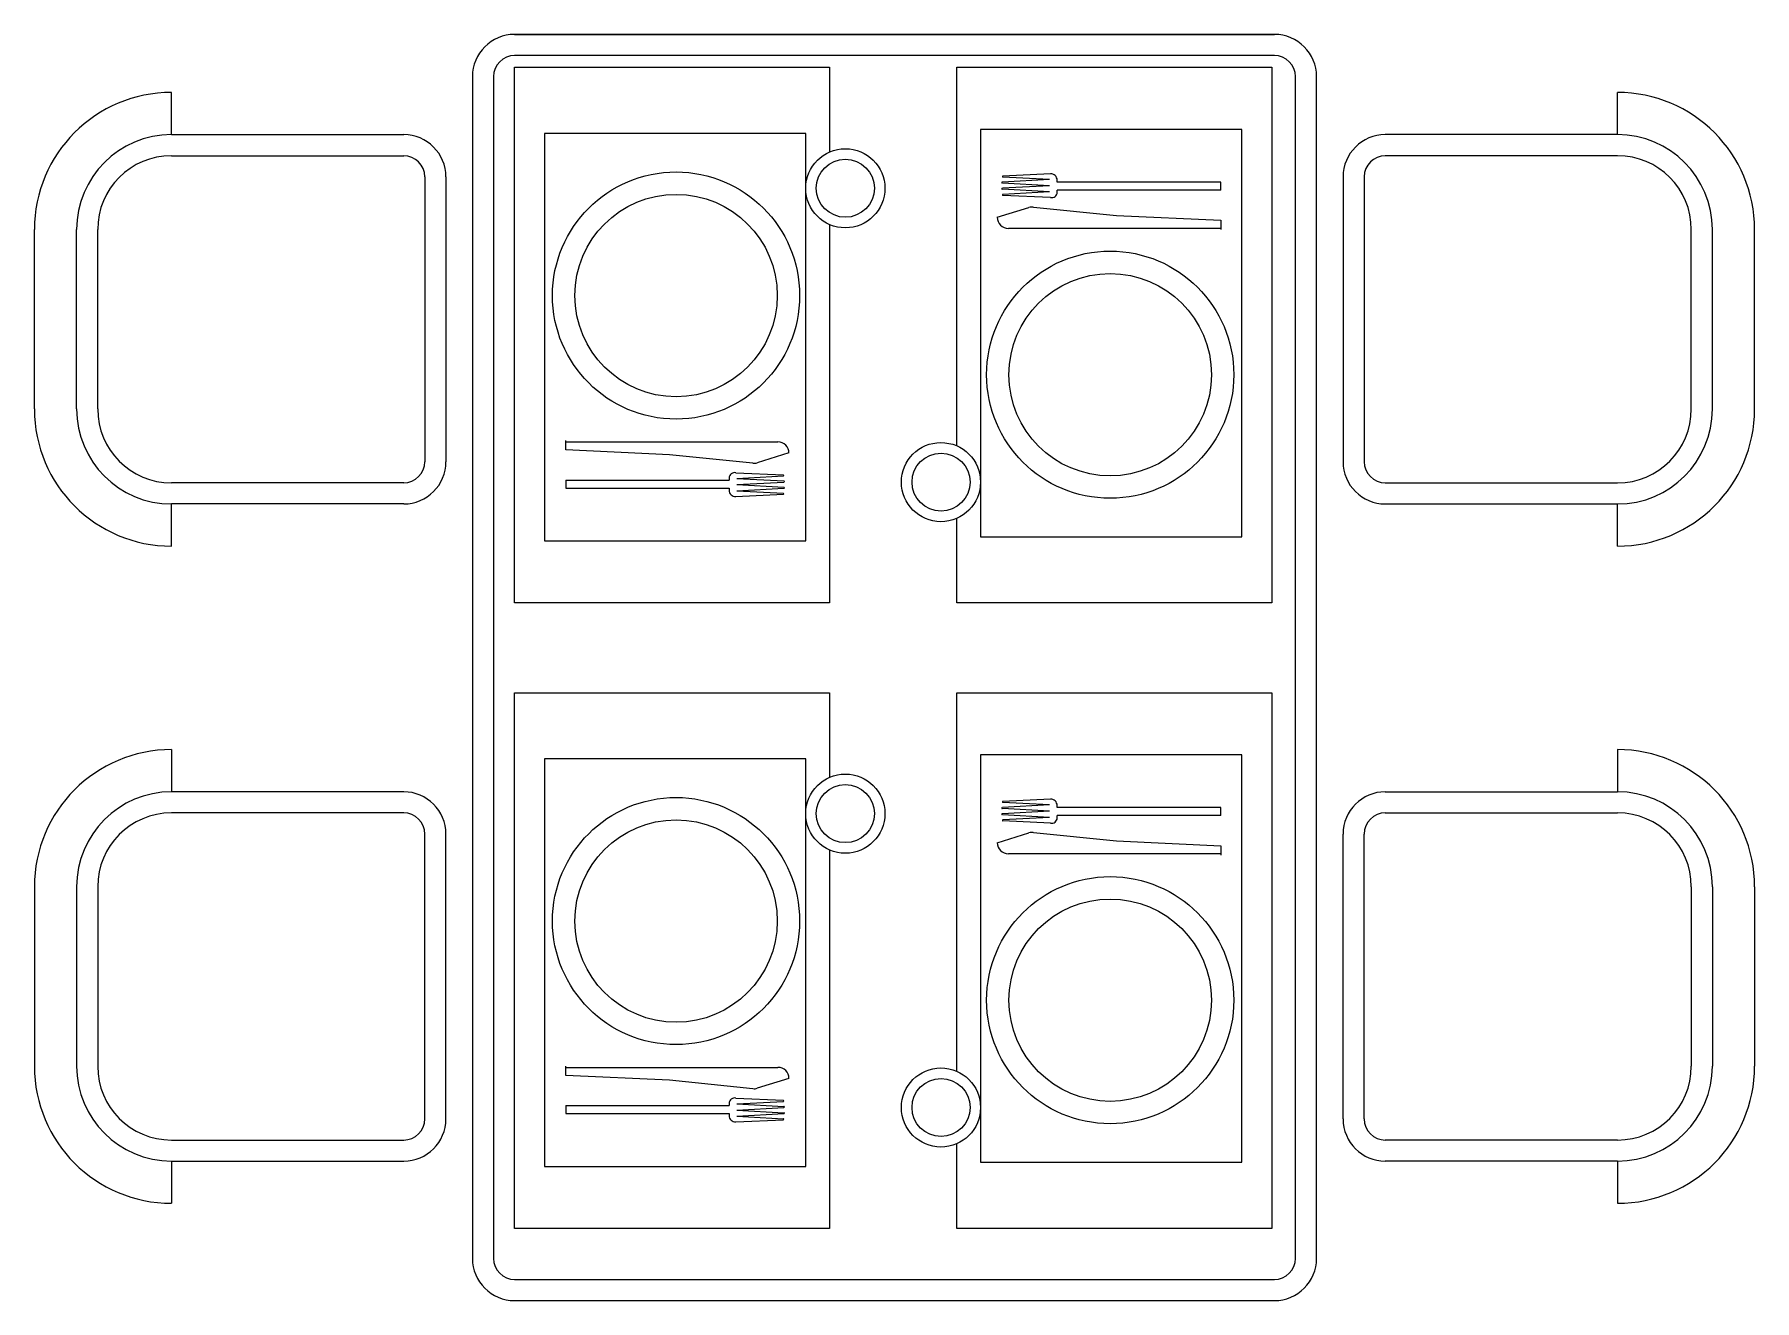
# Model space of a CAD drawing. Extents: x -0.82 to 0.82, y 0 to 1.2.
import ezdxf

# ---------------------------------------------------------------- set-up
doc = ezdxf.new("R2010")
doc.units = 0
doc.layers.get('0').update_dxf_attribs({"linetype": 'CONTINUOUS'})

msp = doc.modelspace()

# ---------------------------------------------------------------- linework, layer by layer
at = {"color": 0}
for p, q in [((0.36, 1.2), (-0.36, 1.2)), ((-0.36, 1.2), (0.36, 1.2)), ((0.36, 1.18), (-0.36, 1.18)), ((-0.4, 1.16), (-0.4, 0.04)), ((-0.38, 1.16), (-0.38, 0.04)), ((-0.36, 0.6612), (-0.36, 1.1688)), ((-0.36, 1.1688), (-0.0617, 1.1688)), ((-0.0617, 1.1688), (-0.0617, 1.0885)), ((0.0591, 0.81), (0.0591, 1.1688)), ((0.0591, 1.1688), (0.3575, 1.1688)), ((0.3575, 1.1688), (0.3575, 0.6612)), ((0.38, 0.04), (0.38, 1.16)), ((0.4, 0.04), (0.4, 1.16)), ((-0.6851, 1.105), (-0.6851, 1.145)), ((0.6851, 1.105), (0.6851, 1.145)), ((0.0815, 1.11), (0.0815, 0.7239)), ((0.3292, 1.11), (0.0815, 1.11)), ((0.3292, 0.7239), (0.3292, 1.11)), ((-0.6851, 1.105), (-0.4651, 1.105)), ((-0.0841, 1.1061), (-0.3318, 1.1061)), ((-0.3318, 1.1061), (-0.3318, 0.72)), ((-0.0841, 0.72), (-0.0841, 1.1061)), ((0.6851, 1.105), (0.4651, 1.105)), ((-0.6851, 1.085), (-0.4651, 1.085)), ((0.6851, 1.085), (0.4651, 1.085)), ((-0.4451, 1.065), (-0.4451, 0.795)), ((-0.4251, 1.065), (-0.4251, 0.795)), ((0.1469, 1.0625), (0.1022, 1.06)), ((0.1477, 1.0679), (0.1028, 1.0658)), ((0.1469, 1.0625), (0.1028, 1.0648)), ((0.1542, 1.0599), (0.1542, 1.0618)), ((0.3091, 1.0599), (0.1542, 1.0599)), ((0.3091, 1.0523), (0.3091, 1.0599)), ((0.4251, 1.065), (0.4251, 0.795)), ((0.4451, 1.065), (0.4451, 0.795)), ((0.1469, 1.0566), (0.1022, 1.0591)), ((0.1469, 1.0566), (0.1022, 1.0542)), ((0.1469, 1.0508), (0.1022, 1.0532)), ((0.1469, 1.0508), (0.1028, 1.0484)), ((0.1477, 1.0454), (0.1028, 1.0474)), ((0.1542, 1.0503), (0.1542, 1.0523)), ((0.3091, 1.0523), (0.1542, 1.0523)), ((0.0974, 1.0267), (0.1274, 1.036)), ((0.1316, 1.0364), (0.2105, 1.0284)), ((0.2105, 1.0284), (0.3091, 1.0238)), ((-0.8151, 0.845), (-0.8151, 1.015)), ((-0.7751, 0.845), (-0.7751, 1.015)), ((-0.7551, 0.845), (-0.7551, 1.015)), ((-0.0617, 1.0199), (-0.0617, 0.6612)), ((0.0974, 1.0267), (0.0974, 1.0267)), ((0.3091, 1.0162), (0.1079, 1.0162)), ((0.3091, 1.0238), (0.3091, 1.015)), ((0.7551, 0.845), (0.7551, 1.015)), ((0.7751, 0.845), (0.7751, 1.015)), ((0.8151, 0.845), (0.8151, 1.015)), ((-0.3116, 0.8062), (-0.3116, 0.815)), ((-0.3116, 0.8138), (-0.1105, 0.8138)), ((-0.2131, 0.8015), (-0.3116, 0.8062)), ((-0.1342, 0.7936), (-0.2131, 0.8015)), ((-0.1, 0.8033), (-0.13, 0.794)), ((-0.1, 0.8033), (-0.1, 0.8033)), ((-0.1503, 0.7846), (-0.1053, 0.7825)), ((-0.4651, 0.775), (-0.6851, 0.775)), ((-0.3116, 0.7776), (-0.3116, 0.77)), ((-0.3116, 0.7776), (-0.1567, 0.7776)), ((-0.3116, 0.77), (-0.1567, 0.77)), ((-0.1567, 0.7797), (-0.1567, 0.7776)), ((-0.1567, 0.77), (-0.1567, 0.7681)), ((-0.1495, 0.7792), (-0.1053, 0.7816)), ((-0.1495, 0.7792), (-0.1048, 0.7768)), ((-0.1495, 0.7734), (-0.1048, 0.7758)), ((-0.1495, 0.7734), (-0.1048, 0.7709)), ((-0.1495, 0.7675), (-0.1048, 0.7699)), ((-0.1495, 0.7675), (-0.1053, 0.7651)), ((0.4651, 0.775), (0.6851, 0.775)), ((-0.4651, 0.755), (-0.6851, 0.755)), ((-0.6851, 0.715), (-0.6851, 0.755)), ((-0.1503, 0.7621), (-0.1053, 0.7642)), ((0.4651, 0.755), (0.6851, 0.755)), ((0.6851, 0.715), (0.6851, 0.755)), ((0.0591, 0.6612), (0.0591, 0.7414)), ((-0.3318, 0.72), (-0.0841, 0.72)), ((0.0815, 0.7239), (0.3292, 0.7239)), ((-0.0617, 0.6612), (-0.36, 0.6612)), ((0.3575, 0.6612), (0.0591, 0.6612)), ((-0.36, 0.0684), (-0.36, 0.5761)), ((-0.36, 0.5761), (-0.0617, 0.5761)), ((-0.0617, 0.5761), (-0.0617, 0.4958)), ((0.0591, 0.2173), (0.0591, 0.5761)), ((0.0591, 0.5761), (0.3575, 0.5761)), ((0.3575, 0.5761), (0.3575, 0.0684)), ((-0.6851, 0.5222), (-0.6851, 0.4822)), ((0.6851, 0.5222), (0.6851, 0.4822)), ((-0.3318, 0.5133), (-0.3318, 0.1272)), ((-0.0841, 0.5133), (-0.3318, 0.5133)), ((-0.0841, 0.1272), (-0.0841, 0.5133)), ((0.0815, 0.5173), (0.0815, 0.1311)), ((0.3292, 0.5173), (0.0815, 0.5173)), ((0.3292, 0.1311), (0.3292, 0.5173)), ((-0.4651, 0.4822), (-0.6851, 0.4822)), ((0.1477, 0.4751), (0.1028, 0.473)), ((0.4651, 0.4822), (0.6851, 0.4822)), ((-0.4651, 0.4622), (-0.6851, 0.4622)), ((0.1469, 0.4697), (0.1022, 0.4673)), ((0.1469, 0.4639), (0.1022, 0.4663)), ((0.1469, 0.4639), (0.1022, 0.4614)), ((0.1469, 0.458), (0.1022, 0.4605)), ((0.1469, 0.4697), (0.1028, 0.4721)), ((0.1469, 0.458), (0.1028, 0.4556)), ((0.1542, 0.4672), (0.1542, 0.4691)), ((0.3091, 0.4672), (0.1542, 0.4672)), ((0.1542, 0.4575), (0.1542, 0.4596)), ((0.3091, 0.4596), (0.1542, 0.4596)), ((0.3091, 0.4596), (0.3091, 0.4672)), ((0.4651, 0.4622), (0.6851, 0.4622)), ((-0.4451, 0.1722), (-0.4451, 0.4422)), ((-0.4251, 0.1722), (-0.4251, 0.4422)), ((0.0974, 0.4339), (0.1274, 0.4432)), ((0.1477, 0.4526), (0.1028, 0.4547)), ((0.1316, 0.4436), (0.2105, 0.4357)), ((0.4251, 0.1722), (0.4251, 0.4422)), ((0.4451, 0.1722), (0.4451, 0.4422)), ((-0.0617, 0.4272), (-0.0617, 0.0684)), ((0.0974, 0.4339), (0.0974, 0.4339)), ((0.2105, 0.4357), (0.3091, 0.431)), ((0.3091, 0.431), (0.3091, 0.4222)), ((0.3091, 0.4234), (0.1079, 0.4234)), ((-0.8151, 0.3922), (-0.8151, 0.2222)), ((-0.7751, 0.3922), (-0.7751, 0.2222)), ((-0.7551, 0.3922), (-0.7551, 0.2222)), ((0.7551, 0.3922), (0.7551, 0.2222)), ((0.7751, 0.3922), (0.7751, 0.2222)), ((0.8151, 0.3922), (0.8151, 0.2222)), ((-0.3116, 0.2134), (-0.3116, 0.2222)), ((-0.3116, 0.221), (-0.1105, 0.221)), ((-0.2131, 0.2088), (-0.3116, 0.2134)), ((-0.1342, 0.2008), (-0.2131, 0.2088)), ((-0.1, 0.2105), (-0.13, 0.2012)), ((-0.1, 0.2105), (-0.1, 0.2105)), ((-0.3116, 0.1849), (-0.1567, 0.1849)), ((-0.3116, 0.1849), (-0.3116, 0.1773)), ((-0.1567, 0.187), (-0.1567, 0.1849)), ((-0.1503, 0.1918), (-0.1053, 0.1898)), ((-0.1495, 0.1864), (-0.1053, 0.1888)), ((-0.1495, 0.1864), (-0.1048, 0.184)), ((-0.1495, 0.1806), (-0.1048, 0.183)), ((-0.1495, 0.1806), (-0.1048, 0.1781)), ((-0.3116, 0.1773), (-0.1567, 0.1773)), ((-0.1567, 0.1773), (-0.1567, 0.1754)), ((-0.1503, 0.1693), (-0.1053, 0.1714)), ((-0.1495, 0.1747), (-0.1048, 0.1772)), ((-0.1495, 0.1747), (-0.1053, 0.1724)), ((-0.6851, 0.1522), (-0.4651, 0.1522)), ((0.0591, 0.0684), (0.0591, 0.1487)), ((0.6851, 0.1522), (0.4651, 0.1522)), ((-0.6851, 0.1322), (-0.4651, 0.1322)), ((-0.6851, 0.1322), (-0.6851, 0.0922)), ((0.0815, 0.1311), (0.3292, 0.1311)), ((0.6851, 0.1322), (0.4651, 0.1322)), ((0.6851, 0.1322), (0.6851, 0.0922)), ((-0.3318, 0.1272), (-0.0841, 0.1272)), ((-0.0617, 0.0684), (-0.36, 0.0684)), ((0.3575, 0.0684), (0.0591, 0.0684)), ((-0.36, 0.02), (0.36, 0.02)), ((-0.36, 0), (0.36, 0))]:
    msp.add_line(p, q, dxfattribs=at)
for centre, radius in [((-0.0466, 1.0542), 0.0375), ((-0.0466, 1.0542), 0.0275), ((-0.207, 0.9525), 0.1171), ((-0.207, 0.9525), 0.0959), ((0.2044, 0.8775), 0.1171), ((0.2044, 0.8775), 0.0959), ((0.044, 0.7757), 0.0375), ((0.0441, 0.7757), 0.0275), ((-0.0466, 0.4615), 0.0375), ((-0.207, 0.3597), 0.1171), ((-0.0466, 0.4615), 0.0275), ((-0.207, 0.3597), 0.0959), ((0.2044, 0.2847), 0.1171), ((0.2044, 0.2847), 0.0959), ((0.044, 0.183), 0.0375), ((0.0441, 0.183), 0.0275)]:
    msp.add_circle(centre, radius, dxfattribs=at)
for centre, radius, start, end in [((-0.36, 1.16), 0.04, 90, 180), ((0.36, 1.16), 0.04, 360, 90), ((-0.36, 1.16), 0.02, 90, 180), ((0.36, 1.16), 0.02, 360, 90), ((-0.6851, 1.015), 0.13, 90, 180), ((0.6851, 1.015), 0.13, 0, 90), ((-0.6851, 1.015), 0.09, 90, 180), ((-0.4651, 1.065), 0.04, 0, 90), ((0.4651, 1.065), 0.04, 90, 180), ((0.6851, 1.015), 0.09, 0, 90), ((-0.6851, 1.015), 0.07, 90, 180), ((-0.4651, 1.065), 0.02, 0, 90), ((0.4651, 1.065), 0.02, 90, 180), ((0.6851, 1.015), 0.07, 0, 90), ((0.1022, 1.0595), 0.000485, 94.3656, 265.6344), ((0.1028, 1.0653), 0.000485, 93.6696, 265.6344), ((0.1481, 1.0618), 0.00606, 0, 93.6696), ((0.1022, 1.0537), 0.000485, 94.3656, 265.6344), ((0.1028, 1.0479), 0.000485, 94.3656, 266.3304), ((0.149, 1.0505), 0.00523, 256.4604, 357.7957), ((0.1305, 1.0259), 0.0105, 84.2457, 107.184), ((0.1079, 1.0267), 0.0105, 180, 270), ((-0.6851, 0.845), 0.13, 180, 270), ((-0.6851, 0.845), 0.09, 180, 270), ((-0.6851, 0.845), 0.07, 180, 270), ((0.6851, 0.845), 0.13, 270, 0), ((0.6851, 0.845), 0.09, 270, 0), ((0.6851, 0.845), 0.07, 270, 0), ((-0.1105, 0.8033), 0.0105, 0, 90), ((-0.4651, 0.795), 0.04, 270, 0), ((-0.4651, 0.795), 0.02, 270, 0), ((-0.1515, 0.7795), 0.00523, 76.4604, 177.7957), ((-0.1331, 0.804), 0.0105, 264.2457, 287.184), ((-0.1054, 0.7821), 0.000485, 274.3656, 86.3304), ((0.4651, 0.795), 0.04, 180, 270), ((0.4651, 0.795), 0.02, 180, 270), ((-0.1507, 0.7681), 0.00606, 180, 273.6696), ((-0.1048, 0.7763), 0.000485, 274.3656, 85.6344), ((-0.1048, 0.7704), 0.000485, 274.3656, 85.6344), ((-0.1054, 0.7646), 0.000485, 273.6696, 85.6344), ((-0.6851, 0.3922), 0.13, 90, 180), ((0.6851, 0.3922), 0.13, 360, 90), ((-0.6851, 0.3922), 0.09, 90, 180), ((-0.4651, 0.4422), 0.04, 0, 90), ((0.1028, 0.4726), 0.000485, 93.6696, 265.6344), ((0.1481, 0.4691), 0.00606, 0, 93.6696), ((0.4651, 0.4422), 0.04, 90, 180), ((0.6851, 0.3922), 0.09, 360, 90), ((-0.6851, 0.3922), 0.07, 90, 180), ((-0.4651, 0.4422), 0.02, 0, 90), ((0.1022, 0.4668), 0.000485, 94.3656, 265.6344), ((0.1022, 0.4609), 0.000485, 94.3656, 265.6344), ((0.149, 0.4577), 0.00523, 256.4604, 357.7957), ((0.4651, 0.4422), 0.02, 90, 180), ((0.6851, 0.3922), 0.07, 0, 90), ((0.1028, 0.4551), 0.000485, 94.3656, 266.3304), ((0.1305, 0.4332), 0.0105, 84.2457, 107.184), ((0.1079, 0.4339), 0.0105, 180, 270), ((-0.6851, 0.2222), 0.13, 180, 270), ((-0.6851, 0.2222), 0.09, 180, 270), ((-0.6851, 0.2222), 0.07, 180, 270), ((-0.1105, 0.2105), 0.0105, 0, 90), ((0.6851, 0.2222), 0.13, 270, 0), ((0.6851, 0.2222), 0.07, 270, 0), ((0.6851, 0.2222), 0.09, 270, 0), ((-0.1331, 0.2113), 0.0105, 264.2457, 287.184), ((-0.1515, 0.1868), 0.00523, 76.4604, 177.7957), ((-0.1054, 0.1893), 0.000485, 274.3656, 86.3304), ((-0.1048, 0.1835), 0.000485, 274.3656, 85.6344), ((-0.4651, 0.1722), 0.02, 270, 0), ((-0.4651, 0.1722), 0.04, 270, 0), ((-0.1507, 0.1754), 0.00606, 180, 273.6696), ((-0.1054, 0.1719), 0.000485, 273.6696, 85.6344), ((-0.1048, 0.1777), 0.000485, 274.3656, 85.6344), ((0.4651, 0.1722), 0.04, 180, 270), ((0.4651, 0.1722), 0.02, 180, 270), ((-0.36, 0.04), 0.04, 180, 270), ((-0.36, 0.04), 0.02, 180, 270), ((0.36, 0.04), 0.04, 270, 0), ((0.36, 0.04), 0.02, 270, 0)]:
    msp.add_arc(centre, radius, start, end, dxfattribs=at)

doc.saveas('drawing.dxf')
